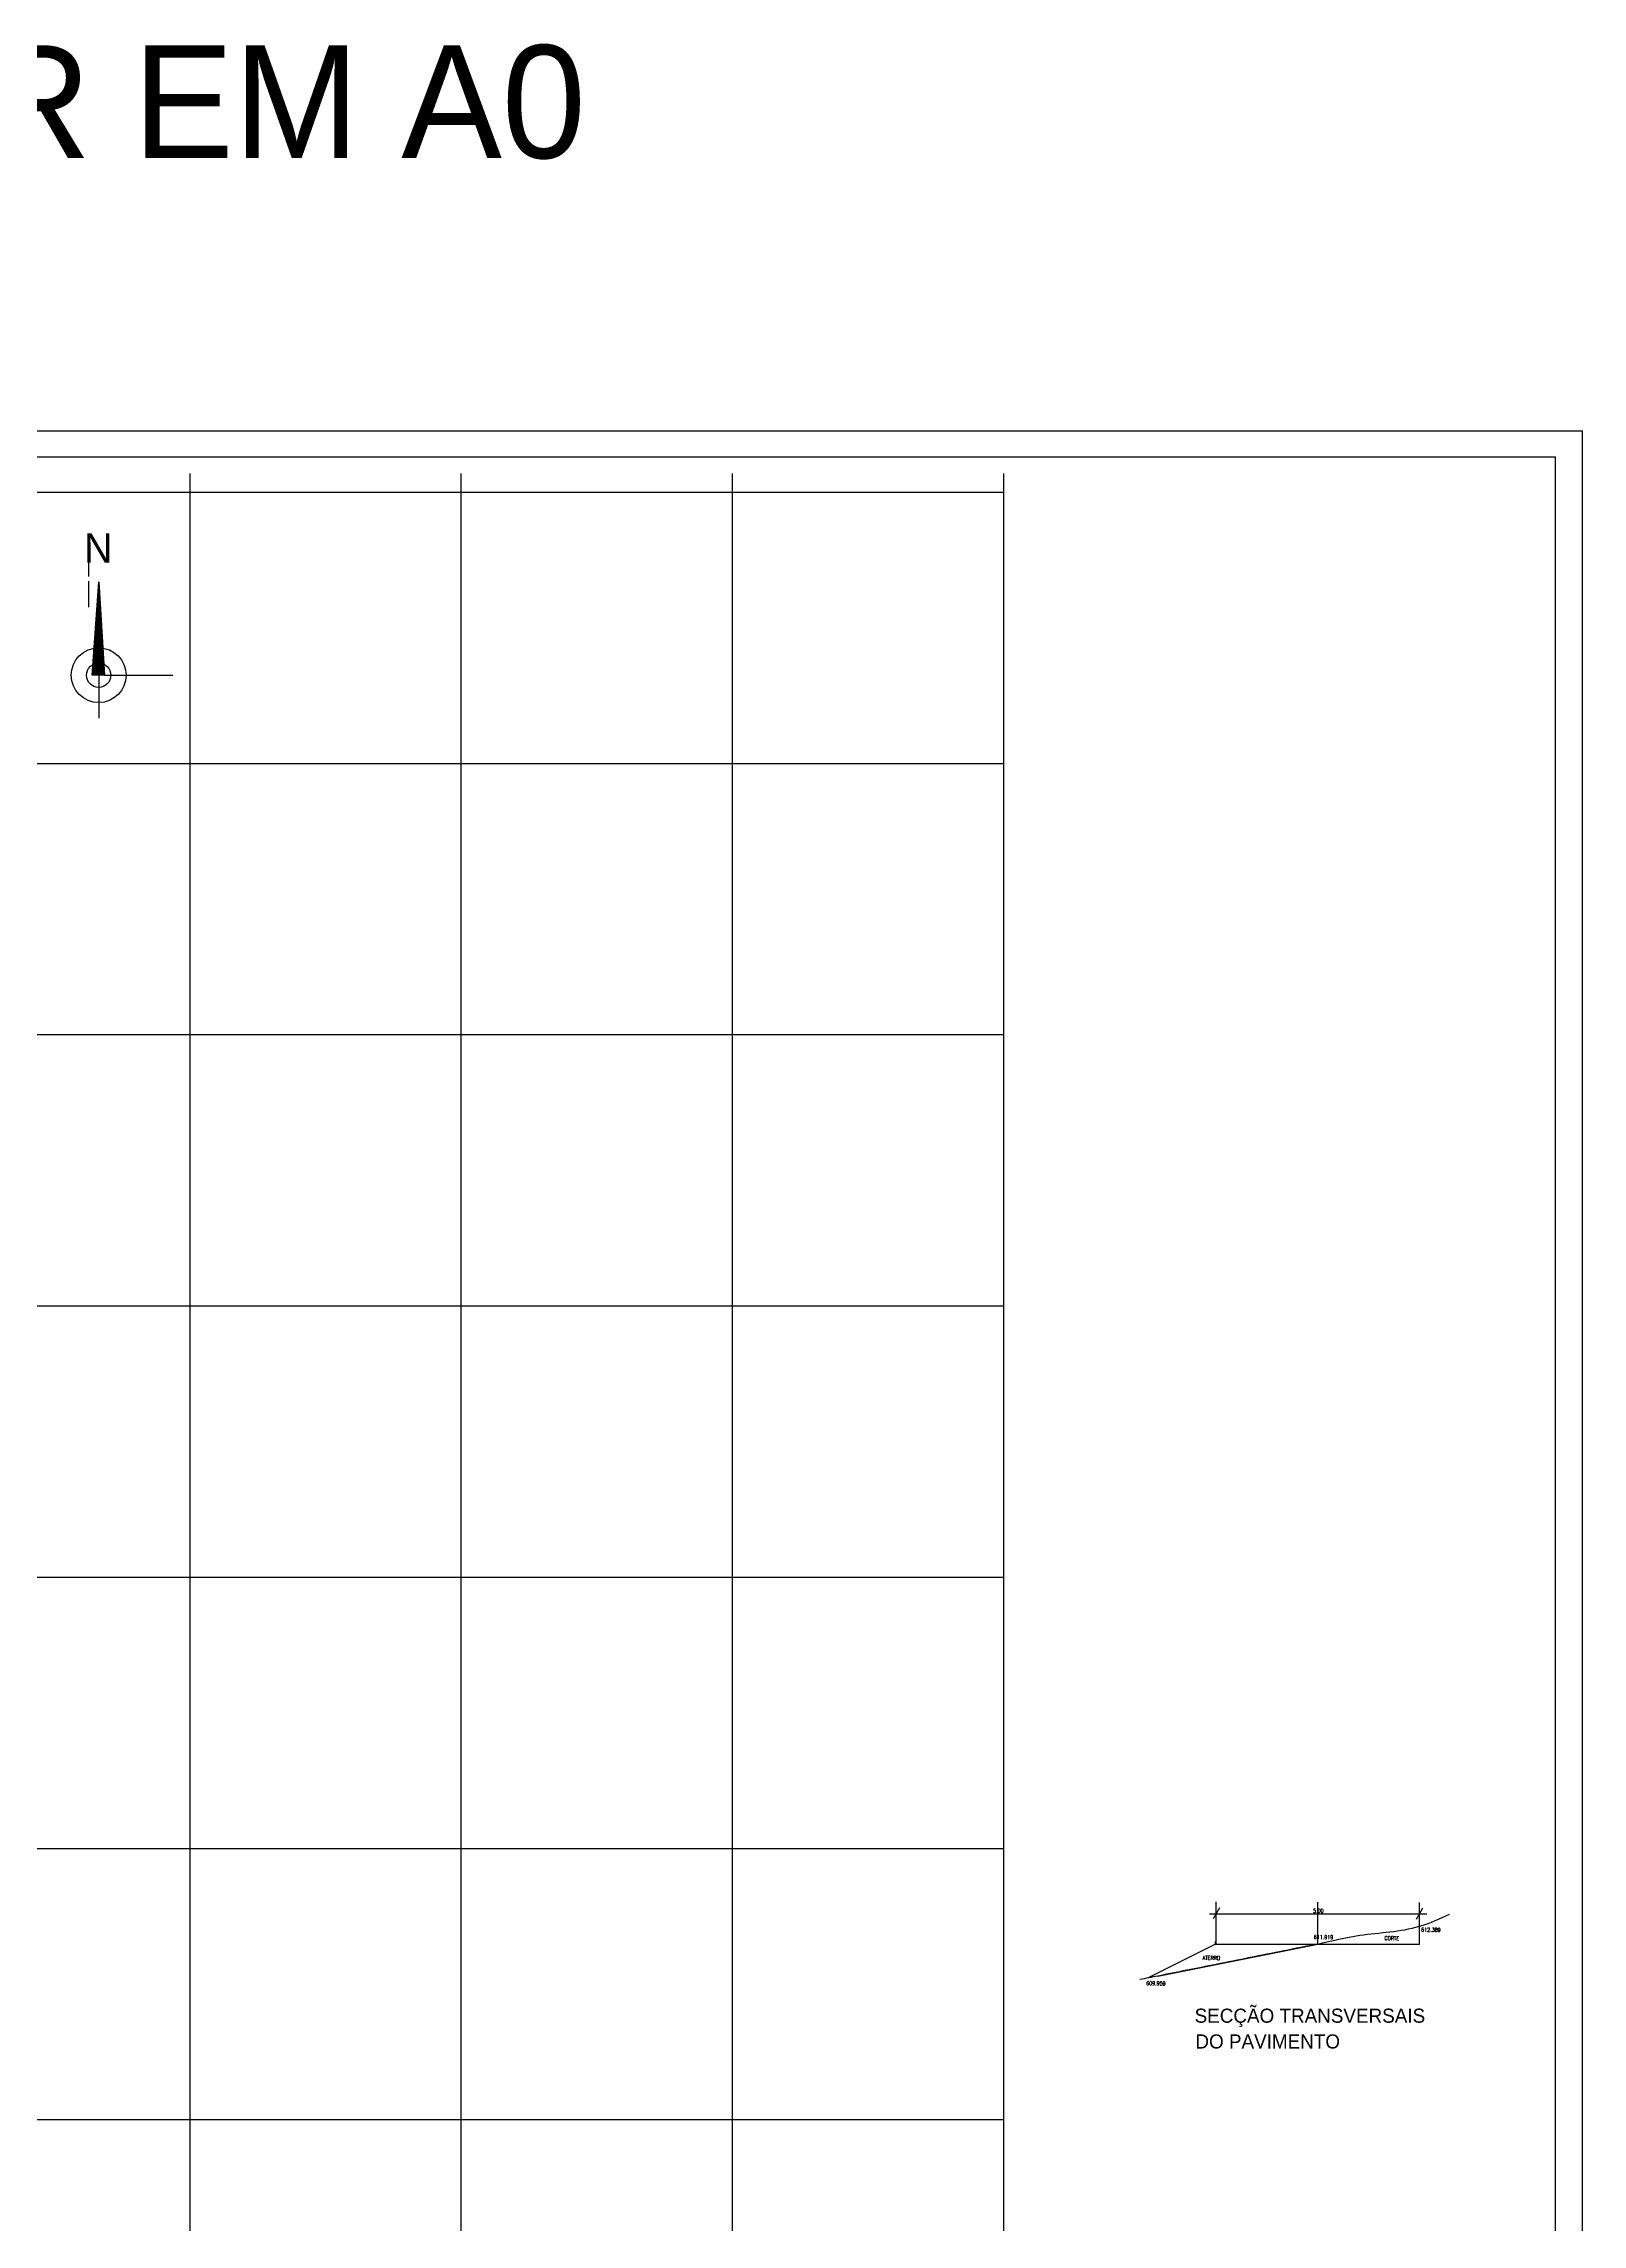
# Model space of a CAD drawing. Header units: millimetres. Extents: x 276147 to 291056, y 9594849 to 9609891.
# Drawn here: x 281811 to 282946, y 9596491 to 9598099 of the extents above; entities that cross this region are included whole.
import ezdxf
from ezdxf.enums import TextEntityAlignment as Align

# ---------------------------------------------------------------- set-up
doc = ezdxf.new("R2010")
doc.units = ezdxf.units.MM
doc.header["$LTSCALE"] = 10
for name, color, linetype in [('LINHA02', 8, 'Continuous'), ('TEXTO', 3, 'Continuous'), ('TEXTO-PAPEL', 7, 'Continuous'), ('TEXTO01', 4, 'Continuous'), ('TEXTO02', 3, 'Continuous'), ('Top_malha_coord', 8, 'Continuous')]:
    doc.layers.add(name, color=color, linetype=linetype)
doc.styles.add('ROMANS', font='romans.shx', dxfattribs={"width": 0.8, "height": 4})
doc.styles.add('STF2000', font='', dxfattribs={"height": 5})
doc.styles.get('STF2000').set_extended_font_data('VAGRundschriftD')

msp = doc.modelspace()

# ---------------------------------------------------------------- hatches: boundary and pattern name
at = {"layer": 'TEXTO01', "linetype": 'Continuous'}
h = msp.add_hatch(dxfattribs=at)
h.set_pattern_fill('ANSI31', scale=2.088804, style=0)
h.set_pattern_definition([(45, (229825.07188, 9613579.4701), (-0.184625973, 0.184625973), [])])
h.paths.add_polyline_path([(281856, 9597633.5), (281847, 9597633.5), (281851.7, 9597702.2)])
edge = h.paths.add_edge_path(flags=17)
edge.add_line((281851.7, 9597633.5), (281851.7, 9597702.2))

# ---------------------------------------------------------------- linework, layer by layer
at = {"color": 5}
for p in [(280663.2, 9597794.5), (282926.1, 9594867.3)]:
    msp.add_line(p, (282926.1, 9597794.5), dxfattribs=at)
at = {"layer": 'LINHA02'}
for p in [(280613.2, 9597813.6), (282945.9, 9594848.8)]:
    msp.add_line(p, (282945.9, 9597813.6), dxfattribs=at)
at = {"layer": 'TEXTO'}
for p, q in [((281844.1, 9597734.9), (281844.1, 9597706.2)), ((281844.1, 9597702.7), (281844.1, 9597683.5))]:
    msp.add_line(p, q, dxfattribs=at)
at = {"layer": 'TEXTO-PAPEL', "color": 7, "linetype": 'Continuous'}
for p, q in [((281851.7, 9597633.4), (281851.7, 9597601.7)), ((281856, 9597633.5), (281881.5, 9597633.5)), ((281881, 9597633.5), (281906.5, 9597633.5))]:
    msp.add_line(p, q, dxfattribs=at)
msp.add_circle((281851.7, 9597633.4), 8.98, dxfattribs=at)
at = {"layer": 'TEXTO01', "color": 7, "linetype": 'Continuous'}
for p, q in [((281847, 9597633.5), (281851.7, 9597702.2)), ((281851.7, 9597633.5), (281851.7, 9597702.2)), ((281851.7, 9597702.2), (281856, 9597633.5)), ((281856, 9597633.5), (281847, 9597633.5))]:
    msp.add_line(p, q, dxfattribs=at)
msp.add_circle((281851.7, 9597633.4), 20.2, dxfattribs=at)
at = {"layer": 'Top_malha_coord'}
for p, q in [((281919.1, 9594947.8), (281919.1, 9597782.2)), ((282119.1, 9594947.8), (282119.1, 9597782.2)), ((282319.1, 9594947.8), (282319.1, 9597782.2)), ((282519.1, 9594947.8), (282519.1, 9597782.2)), ((280704.9, 9597768.4), (282519.1, 9597768.4)), ((280704.9, 9597568.4), (282519.1, 9597568.4)), ((280704.9, 9597368.4), (282519.1, 9597368.4)), ((280704.9, 9597168.4), (282519.1, 9597168.4)), ((280704.9, 9596968.4), (282519.1, 9596968.4)), ((280704.9, 9596768.4), (282519.1, 9596768.4)), ((282675.7, 9596697.8), (282675.7, 9596728.9)), ((282750.7, 9596697.8), (282750.7, 9596728.6)), ((282825.7, 9596697.8), (282825.7, 9596728.4)), ((282670.9, 9596720.1), (282831.1, 9596720.1)), ((280704.9, 9596568.4), (282519.1, 9596568.4))]:
    msp.add_line(p, q, dxfattribs=at)
at = {"layer": 'Top_malha_coord', "color": 7}
for p, q in [((282678.2, 9596724.5), (282673.5, 9596716.3)), ((282828, 9596724.2), (282823.4, 9596716)), ((282675.3, 9596697.8), (282625.7, 9596672.8)), ((282632.7, 9596674.2), (282750.7, 9596697.8)), ((282675.3, 9596697.8), (282675.3, 9596699.8)), ((282675.3, 9596699.8), (282675.5, 9596699.8)), ((282675.5, 9596699.8), (282675.7, 9596699.5)), ((282675.7, 9596697.8), (282675.7, 9596699.5)), ((282825.7, 9596697.8), (282825.7, 9596699.8))]:
    msp.add_line(p, q, dxfattribs=at)
at = {"layer": 'Top_malha_coord', "color": 6}
msp.add_line((282675.3, 9596697.8), (282825.7, 9596697.8), dxfattribs=at)
at = {"layer": 'Top_malha_coord', "color": 7}
for points in [[(282750.7, 9596697.8), (282781.8, 9596704.3), (282825.7, 9596710.9), (282847.9, 9596719.8)], [(282750.7, 9596697.8), (282700.7, 9596687.8), (282675.7, 9596682.8), (282632.7, 9596674.2), (282619.6, 9596671.6)]]:
    msp.add_spline(points, degree=3, dxfattribs=at)

# ---------------------------------------------------------------- texts
at = {"style": 'ROMANS', "width": 0.8}
for s, p in [('5.00', (282747.3, 9596723.8)), ('612.389', (282827, 9596709.9)), ('611.919', (282747.8, 9596704.5)), ('CORTE', (282799.9, 9596703.6)), ('ATERRO', (282665.8, 9596689.1)), ('609.959', (282624.2, 9596670.4))]:
    msp.add_text(s, height=2.9, rotation=359.2617, dxfattribs=at).set_placement(p, align=Align.TOP_LEFT)
at = {"layer": 'TEXTO02', "style": 'STF2000'}
for s, height, p in [('PLOTAR EM A0', 83.2, (281401, 9598097.9)), ('N', 21.7, (281840.9, 9597738)), ('SECÇÃO TRANSVERSAIS', 10.4, (282659.9, 9596650.2)), ('DO PAVIMENTO', 10.4, (282660.5, 9596631.2))]:
    msp.add_text(s, height=height, dxfattribs=at).set_placement(p, align=Align.TOP_LEFT)

doc.saveas('drawing.dxf')
